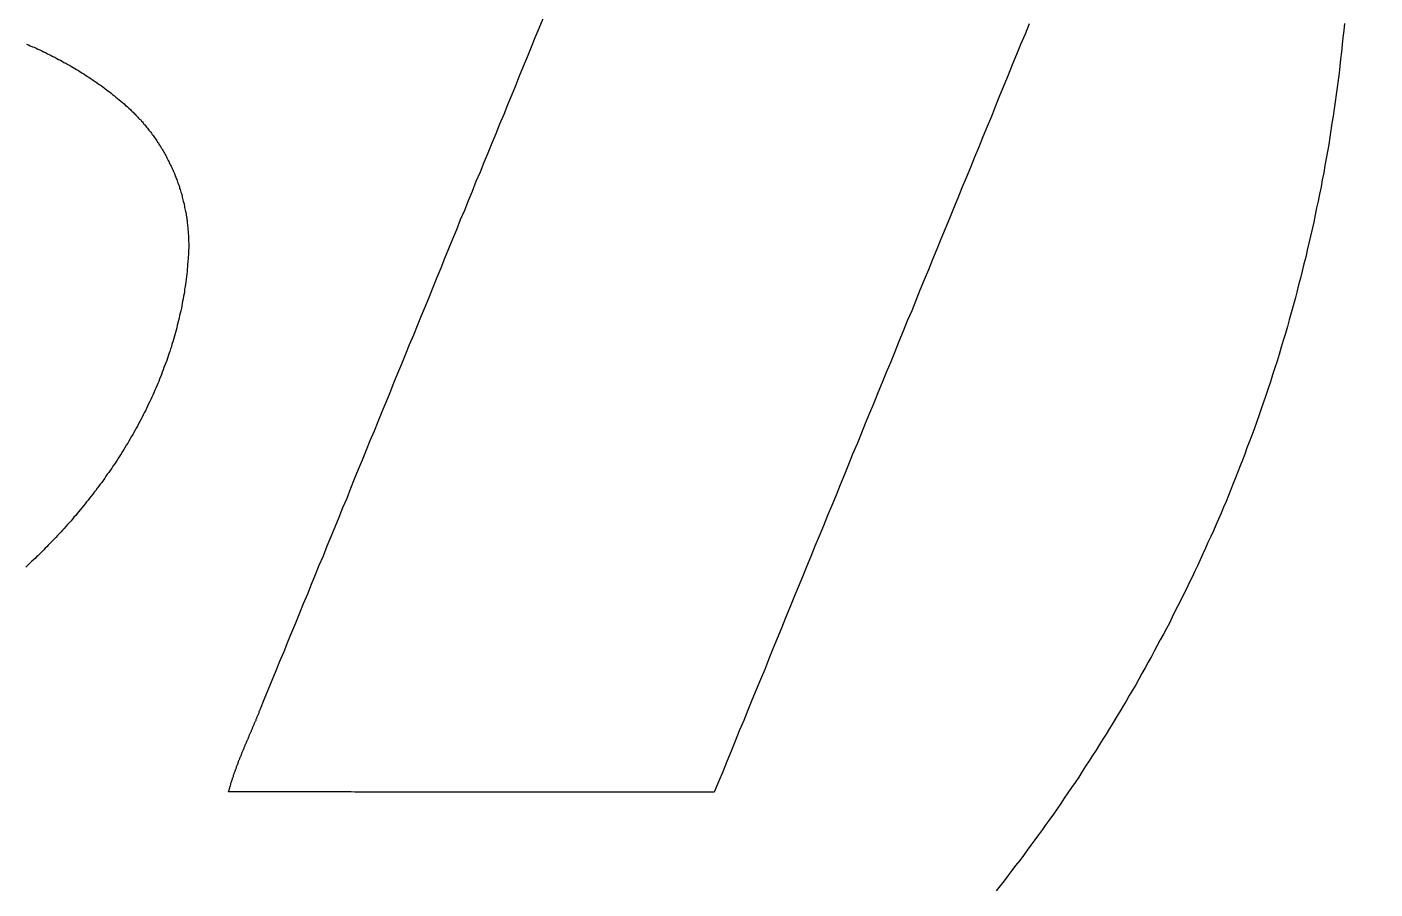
# Model space of a CAD drawing. Extents: x 0 to 712, y 0 to 505.
# Drawn here: x 197.59 to 217.49, y 425 to 437.72 of the extents above; entities that cross this region are included whole.
import ezdxf

# ---------------------------------------------------------------- set-up
doc = ezdxf.new("R2010")
doc.units = 0
doc.layers.add('GRAVIRANJE', color=3, linetype='CONTINUOUS')
doc.layers.add('IZREZ', color=7, linetype='CONTINUOUS')

msp = doc.modelspace()

# ---------------------------------------------------------------- linework, layer by layer
at = {"layer": 'GRAVIRANJE'}
for points in [[(212.381, 437.768), (212.32, 437.615), (212.254, 437.463), (212.193, 437.315), (212.132, 437.162), (212.071, 437.01), (212.006, 436.857), (211.945, 436.709), (211.884, 436.557), (211.823, 436.404), (211.762, 436.256), (211.697, 436.104), (211.636, 435.951), (211.575, 435.803), (211.514, 435.651), (211.453, 435.498), (211.388, 435.35), (211.327, 435.197), (211.266, 435.045), (211.205, 434.897), (211.139, 434.744), (211.078, 434.592), (211.017, 434.444), (210.956, 434.291), (210.895, 434.139), (210.83, 433.991), (210.769, 433.838), (210.708, 433.686), (210.647, 433.534), (210.582, 433.385), (210.521, 433.233), (210.46, 433.08), (210.399, 432.932), (210.338, 432.78), (210.272, 432.627), (210.211, 432.479), (210.15, 432.327), (210.089, 432.174), (210.024, 432.026), (209.963, 431.874), (209.902, 431.721), (209.841, 431.573), (209.776, 431.421), (209.715, 431.268), (209.654, 431.12), (209.593, 430.968), (209.532, 430.815), (209.467, 430.663), (209.406, 430.515), (209.345, 430.362), (209.284, 430.21), (209.218, 430.062), (209.157, 429.909), (209.096, 429.757), (209.035, 429.609), (208.974, 429.456), (208.909, 429.304), (208.848, 429.156), (208.787, 429.003), (208.726, 428.851), (208.661, 428.698), (208.6, 428.55), (208.539, 428.398), (208.478, 428.245), (208.417, 428.097), (208.351, 427.945), (208.29, 427.792), (208.229, 427.644), (208.168, 427.492), (208.103, 427.339), (208.042, 427.187), (207.981, 427.039), (207.92, 426.886), (207.859, 426.734), (207.794, 426.586), (207.733, 426.433), (207.676, 426.433), (207.62, 426.433), (207.563, 426.433), (207.506, 426.433), (207.45, 426.433), (207.393, 426.433), (207.336, 426.433), (207.28, 426.433), (207.223, 426.433), (207.167, 426.433), (207.114, 426.433), (207.058, 426.433), (207.001, 426.433), (206.944, 426.433), (206.888, 426.433), (206.831, 426.433), (206.775, 426.433), (206.718, 426.433), (206.661, 426.433), (206.605, 426.433), (206.548, 426.433), (206.491, 426.433), (206.435, 426.433), (206.378, 426.433), (206.322, 426.433), (206.265, 426.433), (206.208, 426.433), (206.152, 426.433), (206.095, 426.433), (206.038, 426.433), (205.982, 426.433), (205.929, 426.433), (205.873, 426.433), (205.816, 426.433), (205.76, 426.433), (205.703, 426.433), (205.646, 426.433), (205.59, 426.433), (205.533, 426.433), (205.476, 426.433), (205.42, 426.433), (205.363, 426.433), (205.307, 426.433), (205.25, 426.433), (205.193, 426.433), (205.137, 426.433), (205.08, 426.433), (205.023, 426.433), (204.967, 426.433), (204.91, 426.433), (204.858, 426.433), (204.801, 426.433), (204.745, 426.433), (204.688, 426.433), (204.631, 426.433), (204.575, 426.433), (204.518, 426.433), (204.462, 426.433), (204.405, 426.433), (204.348, 426.433), (204.292, 426.433), (204.235, 426.433), (204.178, 426.433), (204.122, 426.433), (204.065, 426.433), (204.009, 426.433), (203.952, 426.433), (203.895, 426.433), (203.839, 426.433), (203.786, 426.433), (203.73, 426.433), (203.673, 426.433), (203.616, 426.433), (203.56, 426.433), (203.503, 426.433), (203.447, 426.433), (203.39, 426.433), (203.333, 426.433), (203.277, 426.433), (203.22, 426.433), (203.163, 426.433), (203.107, 426.433), (203.05, 426.433), (202.994, 426.433), (202.937, 426.433), (202.88, 426.433), (202.824, 426.433), (202.767, 426.433), (202.71, 426.433), (202.658, 426.433), (202.602, 426.433), (202.545, 426.433), (202.488, 426.433), (202.432, 426.433), (202.375, 426.438), (202.318, 426.438), (202.262, 426.438), (202.205, 426.438), (202.148, 426.438), (202.092, 426.438), (202.035, 426.438), (201.979, 426.438), (201.922, 426.438), (201.865, 426.438), (201.809, 426.438), (201.752, 426.438), (201.695, 426.438), (201.639, 426.438), (201.582, 426.438), (201.526, 426.438), (201.469, 426.438), (201.417, 426.438), (201.36, 426.438), (201.303, 426.438), (201.247, 426.438), (201.19, 426.438), (201.134, 426.438), (201.077, 426.438), (201.02, 426.438), (200.964, 426.438), (200.907, 426.438), (200.85, 426.438), (200.794, 426.438), (200.737, 426.438), (200.681, 426.438), (200.624, 426.438), (200.567, 426.438), (200.572, 426.451), (200.572, 426.459), (200.576, 426.468), (200.58, 426.477), (200.58, 426.49), (200.585, 426.499), (200.585, 426.507), (200.589, 426.52), (200.593, 426.529), (200.593, 426.538), (200.598, 426.546), (200.602, 426.56), (200.602, 426.568), (200.606, 426.577), (200.611, 426.586), (200.615, 426.599), (200.615, 426.607), (200.62, 426.616), (200.624, 426.625), (200.624, 426.638), (200.628, 426.647), (200.633, 426.655), (200.637, 426.664), (200.637, 426.677), (200.641, 426.686), (200.646, 426.695), (200.65, 426.703), (200.65, 426.716), (200.654, 426.725), (200.659, 426.734), (200.663, 426.742), (200.667, 426.756), (200.667, 426.764), (200.672, 426.773), (200.676, 426.782), (200.681, 426.79), (200.685, 426.803), (200.685, 426.812), (200.689, 426.821), (200.694, 426.83), (200.698, 426.838), (200.702, 426.851), (200.707, 426.86), (200.707, 426.869), (200.711, 426.878), (200.715, 426.891), (200.72, 426.899), (200.724, 426.908), (200.728, 426.917), (200.733, 426.925), (200.733, 426.939), (200.737, 426.947), (200.742, 426.956), (200.746, 426.965), (200.75, 426.973), (200.755, 426.986), (200.759, 426.995), (200.763, 427.004), (200.768, 427.013), (200.768, 427.021), (200.772, 427.034), (200.776, 427.043), (200.781, 427.052), (200.785, 427.06), (200.789, 427.069), (200.794, 427.078), (200.798, 427.091), (200.802, 427.1), (200.807, 427.108), (200.807, 427.117), (200.811, 427.126), (200.816, 427.139), (200.82, 427.148), (200.824, 427.156), (200.829, 427.165), (200.833, 427.174), (200.837, 427.182), (200.842, 427.196), (200.846, 427.204), (200.85, 427.213), (200.855, 427.222), (200.859, 427.23), (200.859, 427.243), (200.863, 427.252), (200.868, 427.261), (200.872, 427.27), (200.877, 427.278), (200.881, 427.287), (200.885, 427.3), (200.89, 427.309), (200.894, 427.317), (200.898, 427.326), (200.903, 427.335), (200.907, 427.348), (200.911, 427.357), (200.916, 427.365), (200.92, 427.374), (200.92, 427.383), (200.924, 427.392), (200.929, 427.405), (200.933, 427.413), (200.938, 427.422), (200.942, 427.431), (200.946, 427.439), (200.951, 427.453), (200.955, 427.461), (200.959, 427.47), (200.964, 427.479), (200.968, 427.487), (200.972, 427.496), (200.972, 427.509), (200.977, 427.518), (200.981, 427.527), (200.985, 427.535), (200.99, 427.544), (200.994, 427.557), (200.999, 427.566), (201.003, 427.574), (201.007, 427.583), (201.012, 427.592), (201.016, 427.605), (201.016, 427.614), (201.02, 427.622), (201.025, 427.631), (201.029, 427.64), (201.033, 427.653), (201.038, 427.662), (201.094, 427.801), (201.151, 427.945), (201.212, 428.084), (201.269, 428.228), (201.325, 428.367), (201.386, 428.511), (201.443, 428.65), (201.499, 428.794), (201.56, 428.934), (201.617, 429.077), (201.674, 429.217), (201.735, 429.36), (201.791, 429.5), (201.848, 429.644), (201.905, 429.783), (201.966, 429.922), (202.022, 430.066), (202.079, 430.206), (202.14, 430.349), (202.196, 430.489), (202.253, 430.632), (202.314, 430.772), (202.371, 430.916), (202.427, 431.055), (202.484, 431.199), (202.545, 431.338), (202.602, 431.482), (202.658, 431.621), (202.719, 431.765), (202.776, 431.904), (202.832, 432.048), (202.893, 432.187), (202.95, 432.331), (203.007, 432.471), (203.063, 432.614), (203.124, 432.754), (203.181, 432.898), (203.237, 433.037), (203.298, 433.181), (203.355, 433.32), (203.412, 433.464), (203.473, 433.603), (203.529, 433.747), (203.586, 433.886), (203.643, 434.03), (203.704, 434.169), (203.76, 434.313), (203.817, 434.453), (203.878, 434.596), (203.934, 434.736), (203.991, 434.88), (204.052, 435.019), (204.109, 435.163), (204.165, 435.302), (204.222, 435.446), (204.283, 435.585), (204.34, 435.729), (204.396, 435.868), (204.457, 436.012), (204.514, 436.151), (204.57, 436.295), (204.631, 436.435), (204.688, 436.578), (204.745, 436.718), (204.806, 436.861), (204.862, 437.001), (204.919, 437.145), (204.976, 437.284), (205.037, 437.428), (205.093, 437.567), (205.15, 437.707), (205.211, 437.85)], [(217.033, 437.776), (217.024, 437.672), (217.011, 437.567), (217.002, 437.463), (216.989, 437.358), (216.976, 437.249), (216.968, 437.145), (216.955, 437.04), (216.941, 436.936), (216.924, 436.831), (216.911, 436.726), (216.898, 436.618), (216.88, 436.513), (216.867, 436.408), (216.85, 436.304), (216.833, 436.199), (216.819, 436.095), (216.802, 435.99), (216.785, 435.886), (216.763, 435.781), (216.745, 435.677), (216.728, 435.572), (216.706, 435.468), (216.689, 435.363), (216.667, 435.258), (216.645, 435.154), (216.623, 435.054), (216.602, 434.949), (216.58, 434.845), (216.558, 434.74), (216.532, 434.636), (216.51, 434.535), (216.484, 434.431), (216.462, 434.326), (216.436, 434.226), (216.41, 434.122), (216.384, 434.017), (216.358, 433.917), (216.332, 433.812), (216.305, 433.712), (216.275, 433.608), (216.249, 433.507), (216.218, 433.403), (216.192, 433.303), (216.162, 433.198), (216.131, 433.098), (216.101, 432.998), (216.07, 432.893), (216.04, 432.793), (216.005, 432.693), (215.974, 432.593), (215.94, 432.488), (215.909, 432.388), (215.874, 432.288), (215.839, 432.187), (215.805, 432.087), (215.77, 431.987), (215.735, 431.887), (215.7, 431.787), (215.661, 431.687), (215.63, 431.599), (215.595, 431.512), (215.565, 431.421), (215.53, 431.334), (215.495, 431.247), (215.46, 431.159), (215.426, 431.072), (215.391, 430.985), (215.356, 430.898), (215.321, 430.811), (215.286, 430.724), (215.247, 430.637), (215.212, 430.55), (215.173, 430.463), (215.138, 430.375), (215.099, 430.288), (215.06, 430.206), (215.02, 430.118), (214.981, 430.031), (214.942, 429.949), (214.903, 429.861), (214.864, 429.774), (214.824, 429.692), (214.785, 429.604), (214.742, 429.522), (214.702, 429.435), (214.659, 429.352), (214.62, 429.265), (214.576, 429.182), (214.533, 429.099), (214.493, 429.016), (214.45, 428.929), (214.406, 428.846), (214.363, 428.764), (214.315, 428.681), (214.271, 428.598), (214.228, 428.515), (214.184, 428.433), (214.136, 428.35), (214.093, 428.267), (214.045, 428.184), (213.997, 428.102), (213.953, 428.019), (213.905, 427.94), (213.857, 427.858), (213.81, 427.775), (213.762, 427.696), (213.714, 427.614), (213.666, 427.535), (213.618, 427.453), (213.566, 427.374), (213.518, 427.291), (213.47, 427.213), (213.417, 427.135), (213.37, 427.052), (213.317, 426.973), (213.265, 426.895), (213.213, 426.817), (213.165, 426.738), (213.113, 426.655), (213.06, 426.577), (213.008, 426.503), (212.951, 426.425), (212.899, 426.346), (212.847, 426.268), (212.795, 426.189), (212.738, 426.111), (212.686, 426.037), (212.629, 425.958), (212.577, 425.88), (212.52, 425.806), (212.463, 425.728), (212.407, 425.653), (212.35, 425.579), (212.298, 425.501), (212.241, 425.427), (212.18, 425.353), (212.124, 425.279), (212.067, 425.2), (212.01, 425.126), (211.954, 425.052), (211.893, 424.978)], [(197.583, 437.471), (197.614, 437.458), (197.64, 437.445), (197.671, 437.432), (197.697, 437.423), (197.727, 437.41), (197.753, 437.397), (197.779, 437.384), (197.81, 437.371), (197.836, 437.358), (197.867, 437.345), (197.893, 437.328), (197.919, 437.315), (197.949, 437.301), (197.975, 437.288), (198.002, 437.275), (198.032, 437.258), (198.058, 437.245), (198.084, 437.232), (198.11, 437.219), (198.137, 437.201), (198.167, 437.188), (198.193, 437.171), (198.219, 437.158), (198.246, 437.14), (198.272, 437.127), (198.298, 437.11), (198.324, 437.097), (198.35, 437.079), (198.376, 437.062), (198.402, 437.044), (198.428, 437.031), (198.455, 437.014), (198.481, 436.997), (198.507, 436.979), (198.533, 436.962), (198.559, 436.944), (198.585, 436.927), (198.611, 436.909), (198.633, 436.892), (198.659, 436.875), (198.685, 436.857), (198.712, 436.84), (198.733, 436.822), (198.76, 436.801), (198.786, 436.783), (198.807, 436.766), (198.834, 436.748), (198.855, 436.726), (198.881, 436.709), (198.903, 436.687), (198.929, 436.67), (198.951, 436.648), (198.977, 436.626), (198.999, 436.609), (199.025, 436.587), (199.047, 436.565), (199.069, 436.548), (199.095, 436.526), (199.117, 436.504), (199.13, 436.491), (199.143, 436.478), (199.16, 436.465), (199.173, 436.448), (199.186, 436.435), (199.199, 436.422), (199.213, 436.408), (199.226, 436.391), (199.239, 436.378), (199.252, 436.365), (199.269, 436.352), (199.282, 436.334), (199.295, 436.321), (199.304, 436.308), (199.317, 436.291), (199.33, 436.278), (199.343, 436.26), (199.356, 436.247), (199.369, 436.23), (199.382, 436.217), (199.391, 436.199), (199.404, 436.186), (199.417, 436.169), (199.43, 436.156), (199.439, 436.138), (199.452, 436.121), (199.465, 436.108), (199.474, 436.09), (199.487, 436.073), (199.496, 436.06), (199.509, 436.043), (199.517, 436.025), (199.531, 436.012), (199.539, 435.995), (199.548, 435.977), (199.561, 435.96), (199.57, 435.942), (199.583, 435.929), (199.592, 435.912), (199.6, 435.894), (199.609, 435.877), (199.622, 435.86), (199.631, 435.842), (199.639, 435.825), (199.648, 435.807), (199.657, 435.79), (199.666, 435.772), (199.674, 435.755), (199.683, 435.738), (199.692, 435.72), (199.7, 435.703), (199.709, 435.685), (199.718, 435.668), (199.727, 435.651), (199.735, 435.633), (199.744, 435.616), (199.748, 435.598), (199.757, 435.581), (199.766, 435.563), (199.774, 435.546), (199.779, 435.524), (199.788, 435.507), (199.792, 435.489), (199.801, 435.472), (199.809, 435.454), (199.814, 435.433), (199.822, 435.415), (199.827, 435.398), (199.835, 435.38), (199.84, 435.363), (199.844, 435.341), (199.853, 435.324), (199.857, 435.306), (199.862, 435.285), (199.87, 435.267), (199.875, 435.25), (199.879, 435.228), (199.883, 435.211), (199.888, 435.193), (199.892, 435.171), (199.896, 435.154), (199.901, 435.137), (199.91, 435.115), (199.91, 435.097), (199.914, 435.08), (199.918, 435.058), (199.923, 435.041), (199.927, 435.019), (199.931, 435.001), (199.936, 434.984), (199.94, 434.962), (199.94, 434.945), (199.944, 434.923), (199.949, 434.906), (199.949, 434.884), (199.953, 434.866), (199.957, 434.845), (199.957, 434.827), (199.962, 434.81), (199.962, 434.788), (199.966, 434.771), (199.966, 434.749), (199.966, 434.731), (199.97, 434.71), (199.97, 434.692), (199.97, 434.67), (199.975, 434.653), (199.975, 434.631), (199.975, 434.614), (199.975, 434.592), (199.975, 434.575), (199.975, 434.553), (199.979, 434.535), (199.979, 434.514), (199.979, 434.496), (199.979, 434.474), (199.979, 434.457), (199.975, 434.435), (199.975, 434.418), (199.975, 434.396), (199.975, 434.374), (199.975, 434.357), (199.97, 434.335), (199.97, 434.318), (199.97, 434.296), (199.966, 434.278), (199.966, 434.257), (199.962, 434.222), (199.962, 434.187), (199.957, 434.148), (199.953, 434.113), (199.949, 434.074), (199.944, 434.039), (199.94, 434.004), (199.936, 433.965), (199.931, 433.93), (199.927, 433.895), (199.918, 433.856), (199.914, 433.821), (199.91, 433.786), (199.901, 433.751), (199.896, 433.712), (199.888, 433.677), (199.883, 433.642), (199.875, 433.608), (199.87, 433.573), (199.862, 433.534), (199.853, 433.499), (199.844, 433.464), (199.835, 433.429), (199.827, 433.394), (199.818, 433.359), (199.809, 433.324), (199.801, 433.285), (199.792, 433.25), (199.783, 433.216), (199.774, 433.181), (199.761, 433.146), (199.753, 433.111), (199.744, 433.076), (199.731, 433.041), (199.722, 433.006), (199.709, 432.972), (199.7, 432.937), (199.687, 432.902), (199.674, 432.867), (199.666, 432.837), (199.653, 432.802), (199.639, 432.767), (199.626, 432.732), (199.613, 432.697), (199.6, 432.662), (199.587, 432.632), (199.574, 432.597), (199.561, 432.562), (199.548, 432.527), (199.535, 432.492), (199.522, 432.462), (199.509, 432.427), (199.491, 432.392), (199.478, 432.362), (199.465, 432.327), (199.448, 432.292), (199.435, 432.262), (199.417, 432.227), (199.404, 432.196), (199.387, 432.161), (199.369, 432.127), (199.356, 432.096), (199.339, 432.061), (199.321, 432.031), (199.308, 432), (199.291, 431.965), (199.274, 431.935), (199.256, 431.9), (199.239, 431.87), (199.221, 431.835), (199.204, 431.804), (199.186, 431.774), (199.169, 431.739), (199.152, 431.708), (199.13, 431.678), (199.112, 431.647), (199.095, 431.613), (199.078, 431.582), (199.056, 431.552), (199.038, 431.521), (199.021, 431.491), (198.999, 431.46), (198.982, 431.425), (198.96, 431.395), (198.942, 431.364), (198.921, 431.334), (198.903, 431.303), (198.881, 431.273), (198.86, 431.242), (198.842, 431.212), (198.821, 431.181), (198.799, 431.151), (198.777, 431.125), (198.755, 431.094), (198.738, 431.064), (198.716, 431.033), (198.694, 431.003), (198.672, 430.977), (198.651, 430.946), (198.629, 430.916), (198.607, 430.885), (198.585, 430.859), (198.564, 430.828), (198.537, 430.798), (198.516, 430.772), (198.494, 430.741), (198.472, 430.715), (198.45, 430.685), (198.424, 430.659), (198.402, 430.628), (198.381, 430.602), (198.354, 430.571), (198.333, 430.545), (198.311, 430.515), (198.285, 430.489), (198.263, 430.463), (198.237, 430.432), (198.215, 430.406), (198.189, 430.38), (198.167, 430.354), (198.141, 430.323), (198.115, 430.297), (198.093, 430.271), (198.067, 430.245), (198.041, 430.219), (198.019, 430.192), (197.993, 430.166), (197.971, 430.145), (197.949, 430.123), (197.928, 430.101), (197.906, 430.079), (197.884, 430.053), (197.862, 430.031), (197.84, 430.009), (197.819, 429.988), (197.797, 429.966), (197.775, 429.944), (197.753, 429.922), (197.732, 429.905), (197.71, 429.883), (197.688, 429.861), (197.662, 429.84), (197.64, 429.818), (197.618, 429.796), (197.596, 429.774), (197.575, 429.752)]]:
    msp.add_lwpolyline(points, dxfattribs=at)
at = {"layer": 'IZREZ'}
msp.add_open_spline([(354.524, 83.816), (356.554, 83.899), (358.583, 83.983), (360.613, 84.066), (360.613, 87.417), (360.613, 90.767), (360.613, 94.117), (358.583, 94.201), (356.554, 94.284), (354.524, 94.368), (354.524, 100.326), (354.524, 106.284), (354.524, 112.241), (354.524, 112.385), (354.524, 112.529), (354.524, 112.673), (352.184, 112.673), (349.845, 112.673), (347.505, 112.673), (347.505, 112.23), (347.505, 111.786), (347.505, 111.342), (346.772, 111.342), (346.039, 111.342), (345.305, 111.342), (345.305, 111.809), (345.305, 112.275), (345.305, 112.742), (344.824, 112.742), (344.343, 112.742), (343.862, 112.742), (343.862, 113.667), (343.862, 114.591), (343.862, 115.516), (344.343, 115.516), (344.824, 115.516), (345.305, 115.516), (345.305, 115.983), (345.305, 116.45), (345.305, 116.916), (346.039, 116.916), (346.772, 116.916), (347.505, 116.916), (347.505, 116.45), (347.505, 115.983), (347.505, 115.516), (349.845, 115.516), (352.184, 115.516), (354.524, 115.516), (354.524, 115.683), (354.524, 115.85), (354.524, 116.017), (354.524, 121.947), (354.524, 127.877), (354.524, 133.807), (356.554, 133.891), (358.583, 133.974), (360.613, 134.057), (360.613, 137.411), (360.613, 140.764), (360.613, 144.118), (358.583, 144.201), (356.554, 144.285), (354.524, 144.368), (354.524, 168.091), (354.524, 191.814), (354.524, 215.538), (356.554, 215.621), (358.583, 215.704), (360.613, 215.788), (360.613, 219.133), (360.613, 222.479), (360.613, 225.824), (358.583, 225.908), (356.554, 225.991), (354.524, 226.074), (354.524, 232.013), (354.524, 237.951), (354.524, 243.89), (354.524, 244.056), (354.524, 244.223), (354.524, 244.389), (352.184, 244.389), (349.845, 244.389), (347.505, 244.389), (347.505, 243.923), (347.505, 243.456), (347.505, 242.99), (346.772, 242.99), (346.039, 242.99), (345.305, 242.99), (345.305, 243.456), (345.305, 243.923), (345.305, 244.389), (344.824, 244.389), (344.343, 244.389), (343.862, 244.389), (343.862, 245.345), (343.862, 246.3), (343.862, 247.255), (344.343, 247.255), (344.824, 247.255), (345.305, 247.255), (345.305, 247.722), (345.305, 248.188), (345.305, 248.655), (346.039, 248.655), (346.772, 248.655), (347.505, 248.655), (347.505, 248.188), (347.505, 247.722), (347.505, 247.255), (349.845, 247.255), (352.184, 247.255), (354.524, 247.255), (354.524, 247.422), (354.524, 247.589), (354.524, 247.756), (354.524, 253.685), (354.524, 259.614), (354.524, 265.544), (356.554, 265.627), (358.583, 265.71), (360.613, 265.794), (360.613, 269.143), (360.613, 272.491), (360.613, 275.84), (358.583, 275.924), (356.554, 276.007), (354.524, 276.091), (354.524, 300.63), (354.524, 325.169), (354.524, 349.709), (356.554, 349.792), (358.583, 349.876), (360.613, 349.959), (360.613, 353.32), (360.613, 356.682), (360.613, 360.043), (358.583, 360.126), (356.554, 360.21), (354.524, 360.293), (354.524, 366.214), (354.524, 372.135), (354.524, 378.057), (354.524, 378.223), (354.524, 378.389), (354.524, 378.556), (352.184, 378.556), (349.845, 378.556), (347.505, 378.556), (347.505, 378.089), (347.505, 377.623), (347.505, 377.156), (346.772, 377.156), (346.039, 377.156), (345.305, 377.156), (345.305, 377.623), (345.305, 378.089), (345.305, 378.556), (344.824, 378.556), (344.343, 378.556), (343.862, 378.556), (343.862, 379.51), (343.862, 380.464), (343.862, 381.419), (344.343, 381.419), (344.824, 381.419), (345.305, 381.419), (345.305, 381.885), (345.305, 382.352), (345.305, 382.819), (346.039, 382.819), (346.772, 382.819), (347.505, 382.819), (347.505, 382.352), (347.505, 381.885), (347.505, 381.419), (349.845, 381.419), (352.184, 381.419), (354.524, 381.419), (354.524, 381.585), (354.524, 381.752), (354.524, 381.919), (354.524, 387.854), (354.524, 393.789), (354.524, 399.725), (356.554, 399.808), (358.583, 399.891), (360.613, 399.975), (360.613, 403.32), (360.613, 406.666), (360.613, 410.012), (358.583, 410.095), (356.554, 410.178), (354.524, 410.262), (354.524, 437.628), (354.524, 464.995), (354.524, 492.362), (346.903, 492.362), (339.282, 492.362), (331.661, 492.362), (329.716, 492.362), (327.1, 493.578), (325.849, 495.065), (324.561, 496.596), (323.273, 498.128), (321.986, 499.659), (320.735, 501.145), (318.119, 502.362), (316.173, 502.362), (232.924, 502.362), (149.674, 502.362), (66.425, 502.362), (64.479, 502.362), (61.864, 501.145), (60.613, 499.659), (59.325, 498.128), (58.038, 496.596), (56.75, 495.065), (55.498, 493.578), (52.882, 492.362), (50.937, 492.362), (43.371, 492.362), (35.804, 492.362), (28.238, 492.362), (28.238, 469.028), (28.238, 445.695), (28.238, 422.362), (28.238, 418.328), (28.238, 414.295), (28.238, 410.262), (26.208, 410.178), (24.178, 410.095), (22.148, 410.012), (22.148, 406.666), (22.148, 403.32), (22.148, 399.975), (24.178, 399.891), (26.208, 399.808), (28.238, 399.725), (28.238, 393.789), (28.238, 387.854), (28.238, 381.919), (28.238, 381.752), (28.238, 381.585), (28.238, 381.419), (30.577, 381.419), (32.916, 381.419), (35.256, 381.419), (35.256, 381.885), (35.256, 382.352), (35.256, 382.819), (35.989, 382.819), (36.723, 382.819), (37.456, 382.819), (37.456, 382.352), (37.456, 381.885), (37.456, 381.419), (37.937, 381.419), (38.418, 381.419), (38.899, 381.419), (38.899, 380.464), (38.899, 379.51), (38.899, 378.556), (38.418, 378.556), (37.937, 378.556), (37.456, 378.556), (37.456, 378.089), (37.456, 377.623), (37.456, 377.156), (36.723, 377.156), (35.989, 377.156), (35.256, 377.156), (35.256, 377.623), (35.256, 378.089), (35.256, 378.556), (32.916, 378.556), (30.577, 378.556), (28.238, 378.556), (28.238, 378.389), (28.238, 378.223), (28.238, 378.057), (28.238, 372.135), (28.238, 366.214), (28.238, 360.293), (26.208, 360.21), (24.178, 360.126), (22.148, 360.043), (22.148, 356.682), (22.148, 353.32), (22.148, 349.959), (24.178, 349.876), (26.208, 349.792), (28.238, 349.709), (28.238, 325.169), (28.238, 300.63), (28.238, 276.091), (26.208, 276.007), (24.178, 275.924), (22.148, 275.84), (22.148, 272.491), (22.148, 269.143), (22.148, 265.794), (24.178, 265.71), (26.208, 265.627), (28.238, 265.544), (28.238, 259.614), (28.238, 253.685), (28.238, 247.756), (28.238, 247.589), (28.238, 247.422), (28.238, 247.255), (30.577, 247.255), (32.916, 247.255), (35.256, 247.255), (35.256, 247.722), (35.256, 248.188), (35.256, 248.655), (35.989, 248.655), (36.723, 248.655), (37.456, 248.655), (37.456, 248.188), (37.456, 247.722), (37.456, 247.255), (37.937, 247.255), (38.418, 247.255), (38.899, 247.255), (38.899, 246.3), (38.899, 245.345), (38.899, 244.389), (38.418, 244.389), (37.937, 244.389), (37.456, 244.389), (37.456, 243.923), (37.456, 243.456), (37.456, 242.99), (36.723, 242.99), (35.989, 242.99), (35.256, 242.99), (35.256, 243.456), (35.256, 243.923), (35.256, 244.389), (32.916, 244.389), (30.577, 244.389), (28.238, 244.389), (28.238, 244.223), (28.238, 244.056), (28.238, 243.89), (28.238, 237.951), (28.238, 232.013), (28.238, 226.074), (26.208, 225.991), (24.178, 225.908), (22.148, 225.824), (22.148, 222.479), (22.148, 219.133), (22.148, 215.787), (24.178, 215.704), (26.208, 215.621), (28.238, 215.537), (28.238, 191.814), (28.238, 168.091), (28.238, 144.368), (26.208, 144.285), (24.178, 144.201), (22.148, 144.118), (22.148, 140.765), (22.148, 137.411), (22.148, 134.058), (24.178, 133.974), (26.208, 133.891), (28.238, 133.807), (28.238, 127.877), (28.238, 121.947), (28.238, 116.017), (28.238, 115.85), (28.238, 115.683), (28.238, 115.517), (30.577, 115.517), (32.916, 115.517), (35.256, 115.517), (35.256, 115.983), (35.256, 116.45), (35.256, 116.917), (35.989, 116.917), (36.723, 116.917), (37.456, 116.917), (37.456, 116.45), (37.456, 115.983), (37.456, 115.517), (37.937, 115.517), (38.418, 115.517), (38.899, 115.517), (38.899, 114.592), (38.899, 113.667), (38.899, 112.742), (38.418, 112.742), (37.937, 112.742), (37.456, 112.742), (37.456, 112.275), (37.456, 111.809), (37.456, 111.342), (36.723, 111.342), (35.989, 111.342), (35.256, 111.342), (35.256, 111.786), (35.256, 112.23), (35.256, 112.674), (32.916, 112.674), (30.577, 112.674), (28.238, 112.674), (28.238, 112.53), (28.238, 112.386), (28.238, 112.242), (28.238, 106.284), (28.238, 100.326), (28.238, 94.368), (26.208, 94.284), (24.178, 94.201), (22.148, 94.117), (22.148, 90.767), (22.148, 87.417), (22.148, 84.066), (24.178, 83.983), (26.208, 83.899), (28.238, 83.816), (28.238, 70.649), (28.238, 57.481), (28.238, 44.314), (28.238, 42.666), (28.238, 41.018), (28.238, 39.37)], degree=3, knots=[0, 0, 0, 0, 1, 1, 1, 2, 2, 2, 3, 3, 3, 4, 4, 4, 5, 5, 5, 6, 6, 6, 7, 7, 7, 8, 8, 8, 9, 9, 9, 10, 10, 10, 11, 11, 11, 12, 12, 12, 13, 13, 13, 14, 14, 14, 15, 15, 15, 16, 16, 16, 17, 17, 17, 18, 18, 18, 19, 19, 19, 20, 20, 20, 21, 21, 21, 22, 22, 22, 23, 23, 23, 24, 24, 24, 25, 25, 25, 26, 26, 26, 27, 27, 27, 28, 28, 28, 29, 29, 29, 30, 30, 30, 31, 31, 31, 32, 32, 32, 33, 33, 33, 34, 34, 34, 35, 35, 35, 36, 36, 36, 37, 37, 37, 38, 38, 38, 39, 39, 39, 40, 40, 40, 41, 41, 41, 42, 42, 42, 43, 43, 43, 44, 44, 44, 45, 45, 45, 46, 46, 46, 47, 47, 47, 48, 48, 48, 49, 49, 49, 50, 50, 50, 51, 51, 51, 52, 52, 52, 53, 53, 53, 54, 54, 54, 55, 55, 55, 56, 56, 56, 57, 57, 57, 58, 58, 58, 59, 59, 59, 60, 60, 60, 61, 61, 61, 62, 62, 62, 63, 63, 63, 64, 64, 64, 65, 65, 65, 66, 66, 66, 67, 67, 67, 68, 68, 68, 69, 69, 69, 70, 70, 70, 71, 71, 71, 72, 72, 72, 73, 73, 73, 74, 74, 74, 75, 75, 75, 76, 76, 76, 77, 77, 77, 78, 78, 78, 79, 79, 79, 80, 80, 80, 81, 81, 81, 82, 82, 82, 83, 83, 83, 84, 84, 84, 85, 85, 85, 86, 86, 86, 87, 87, 87, 88, 88, 88, 89, 89, 89, 90, 90, 90, 91, 91, 91, 92, 92, 92, 93, 93, 93, 94, 94, 94, 95, 95, 95, 96, 96, 96, 97, 97, 97, 98, 98, 98, 99, 99, 99, 100, 100, 100, 101, 101, 101, 102, 102, 102, 103, 103, 103, 104, 104, 104, 105, 105, 105, 106, 106, 106, 107, 107, 107, 108, 108, 108, 109, 109, 109, 110, 110, 110, 111, 111, 111, 112, 112, 112, 113, 113, 113, 114, 114, 114, 115, 115, 115, 116, 116, 116, 117, 117, 117, 118, 118, 118, 119, 119, 119, 120, 120, 120, 121, 121, 121, 122, 122, 122, 123, 123, 123, 124, 124, 124, 125, 125, 125, 126, 126, 126, 127, 127, 127, 128, 128, 128, 129, 129, 129, 130, 130, 130, 131, 131, 131, 132, 132, 132, 133, 133, 133, 134, 134, 134, 135, 135, 135, 136, 136, 136, 137, 137, 137, 138, 138, 138, 139, 139, 139, 140, 140, 140, 141, 141, 141, 142, 142, 142, 143, 143, 143, 143.247224, 143.247224, 143.247224, 143.247224], dxfattribs=at)

doc.saveas('drawing.dxf')
